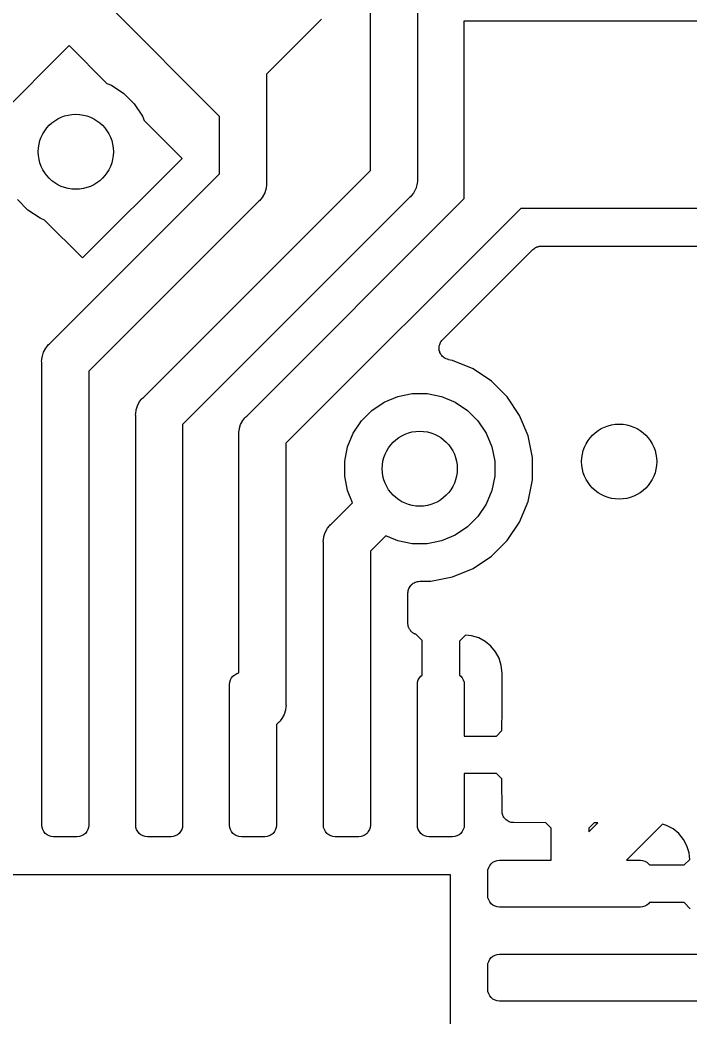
# Model space of a CAD drawing. Extents: x 113.2 to 188.8, y -123.8 to -78.2.
# Drawn here: x 156.91 to 160.48, y -90.36 to -85.05 of the extents above; entities that cross this region are included whole.
import ezdxf

# ---------------------------------------------------------------- set-up
doc = ezdxf.new("R2010")
doc.units = 0
doc.layers.add('BLACK', color=7, linetype='CONTINUOUS')

msp = doc.modelspace()

# ---------------------------------------------------------------- linework, layer by layer
at = {"layer": 'BLACK', "linetype": 'CONTINUOUS'}
for p, q in [((158.775, -85.8482), (158.775, -84.5061)), ((159.025, -84.5518), (159.025, -85.8939)), ((157.972, -85.5596), (157.383, -84.9707)), ((158.514, -85.0414), (158.222, -85.3339)), ((159.275, -85.9982), (159.275, -85.05)), ((159.275, -85.05), (160.525, -85.05)), ((156.64, -85.7132), (157.171, -85.1828)), ((157.171, -85.1828), (157.372, -85.3845)), ((158.222, -85.3339), (158.222, -85.9124)), ((157.372, -85.3845), (157.396, -85.3941)), ((157.396, -85.3941), (157.461, -85.4378)), ((157.461, -85.4378), (157.517, -85.4936)), ((157.517, -85.4936), (157.561, -85.5591)), ((157.561, -85.5591), (157.57, -85.5823)), ((157.972, -85.8667), (157.972, -85.5596)), ((157.57, -85.5823), (157.772, -85.7839)), ((157.772, -85.7839), (157.241, -86.3142)), ((157.066, -86.7725), (157.972, -85.8667)), ((157.566, -87.0573), (158.775, -85.8482)), ((158.222, -85.9246), (158.22, -85.943)), ((158.222, -85.9124), (158.222, -85.9185)), ((158.222, -85.9185), (158.222, -85.9246)), ((158.222, -85.9246), (158.222, -85.9246)), ((159.023, -85.9245), (159.017, -85.946)), ((159.025, -85.9061), (159.023, -85.9245)), ((159.025, -85.8939), (159.026, -85.9)), ((159.026, -85.9), (159.025, -85.9061)), ((159.025, -85.9061), (159.025, -85.9061)), ((158.984, -85.9927), (157.775, -87.2018)), ((158.2, -85.9896), (158.189, -86.0026)), ((158.201, -85.9883), (158.2, -85.9896)), ((158.213, -85.9666), (158.201, -85.9883)), ((158.22, -85.943), (158.213, -85.9666)), ((158.989, -85.9888), (158.984, -85.9927)), ((158.993, -85.9841), (158.989, -85.9888)), ((159.004, -85.9698), (158.993, -85.9841)), ((159.016, -85.9481), (159.004, -85.9698)), ((159.017, -85.946), (159.016, -85.9481)), ((156.951, -86.0592), (156.895, -86.0035)), ((158.181, -86.0112), (157.275, -86.917)), ((158.116, -87.1573), (159.275, -85.9982)), ((158.186, -86.0073), (158.181, -86.0112)), ((158.189, -86.0026), (158.186, -86.0073)), ((158.189, -86.0026), (158.189, -86.0026)), ((157.017, -86.103), (156.951, -86.0592)), ((159.577, -86.05), (158.325, -87.3018)), ((160.525, -86.05), (159.577, -86.05)), ((157.04, -86.1127), (157.017, -86.103)), ((157.241, -86.3142), (157.04, -86.1127)), ((159.65, -86.2614), (159.655, -86.2587)), ((159.655, -86.2587), (159.66, -86.256)), ((159.66, -86.256), (159.661, -86.2559)), ((159.661, -86.2558), (159.667, -86.2542)), ((159.661, -86.2559), (159.661, -86.2558)), ((159.667, -86.2542), (159.672, -86.2525)), ((159.672, -86.2525), (159.673, -86.2524)), ((159.673, -86.2523), (159.679, -86.2518)), ((159.673, -86.2524), (159.673, -86.2523)), ((159.679, -86.2518), (159.684, -86.2513)), ((159.684, -86.2513), (160.522, -86.2513)), ((159.159, -86.7504), (159.64, -86.2697)), ((159.64, -86.2695), (159.641, -86.2691)), ((159.64, -86.2697), (159.64, -86.2695)), ((159.64, -86.2695), (159.64, -86.2695)), ((159.64, -86.2695), (159.64, -86.2695)), ((159.641, -86.2691), (159.645, -86.2654)), ((159.645, -86.2654), (159.65, -86.2618)), ((159.65, -86.2616), (159.65, -86.2614)), ((159.65, -86.2618), (159.65, -86.2616)), ((157.046, -86.7955), (157.057, -86.7812)), ((157.057, -86.7812), (157.061, -86.7765)), ((157.057, -86.7812), (157.057, -86.7812)), ((157.061, -86.7765), (157.066, -86.7725)), ((159.141, -86.7884), (159.142, -86.7824)), ((159.141, -86.7943), (159.141, -86.7884)), ((159.142, -86.7821), (159.144, -86.7765)), ((159.142, -86.7823), (159.142, -86.7821)), ((159.142, -86.7824), (159.142, -86.7823)), ((159.144, -86.7765), (159.146, -86.7707)), ((159.146, -86.7704), (159.149, -86.7652)), ((159.146, -86.7706), (159.146, -86.7704)), ((159.146, -86.7707), (159.146, -86.7706)), ((159.149, -86.7652), (159.151, -86.7599)), ((159.151, -86.7599), (159.152, -86.7598)), ((159.152, -86.7596), (159.155, -86.7551)), ((159.152, -86.7598), (159.152, -86.7596)), ((159.155, -86.7551), (159.159, -86.7504)), ((157.025, -86.8579), (157.027, -86.8408)), ((157.027, -86.8408), (157.028, -86.8378)), ((157.028, -86.8378), (157.034, -86.8172)), ((157.034, -86.8172), (157.046, -86.7955)), ((159.141, -86.7945), (159.141, -86.7943)), ((159.141, -86.7946), (159.141, -86.7945)), ((159.141, -86.8005), (159.141, -86.7946)), ((159.142, -86.8066), (159.141, -86.8005)), ((159.142, -86.8067), (159.142, -86.8066)), ((159.142, -86.8068), (159.142, -86.8067)), ((159.144, -86.8125), (159.142, -86.8068)), ((159.145, -86.8183), (159.144, -86.8125)), ((159.145, -86.8185), (159.145, -86.8183)), ((159.145, -86.8186), (159.145, -86.8185)), ((159.148, -86.8238), (159.145, -86.8186)), ((159.151, -86.8292), (159.148, -86.8238)), ((159.151, -86.8293), (159.151, -86.8292)), ((159.151, -86.8294), (159.151, -86.8293)), ((159.155, -86.8341), (159.151, -86.8294)), ((159.159, -86.8388), (159.155, -86.8341)), ((159.159, -86.8389), (159.159, -86.8388)), ((159.159, -86.839), (159.159, -86.8389)), ((159.164, -86.8429), (159.159, -86.839)), ((159.168, -86.8467), (159.164, -86.8429)), ((157.024, -86.8653), (157.025, -86.8579)), ((157.025, -86.8714), (157.024, -86.8653)), ((157.025, -88.5875), (157.025, -86.8714)), ((159.168, -86.8468), (159.168, -86.8467)), ((159.168, -86.8467), (159.168, -86.8467)), ((159.174, -86.8497), (159.168, -86.8468)), ((159.179, -86.8526), (159.174, -86.8497)), ((159.179, -86.8527), (159.179, -86.8526)), ((159.179, -86.8526), (159.179, -86.8526)), ((159.185, -86.8545), (159.179, -86.8527)), ((159.191, -86.8563), (159.185, -86.8545)), ((159.191, -86.8564), (159.191, -86.8563)), ((159.191, -86.8565), (159.191, -86.8564)), ((159.191, -86.8564), (159.191, -86.8564)), ((159.191, -86.8564), (159.191, -86.8564)), ((159.213, -86.8607), (159.191, -86.8565)), ((159.322, -86.9059), (159.213, -86.8607)), ((157.275, -86.917), (157.275, -89.3375)), ((159.42, -86.9716), (159.322, -86.9059)), ((159.504, -87.0552), (159.42, -86.9716)), ((158.848, -87.0832), (158.921, -87.053)), ((158.921, -87.053), (158.998, -87.0377)), ((158.998, -87.0377), (159.077, -87.0377)), ((159.077, -87.0377), (159.154, -87.053)), ((159.154, -87.053), (159.227, -87.0832)), ((159.569, -87.1534), (159.504, -87.0552)), ((157.527, -87.1234), (157.534, -87.1019)), ((157.534, -87.1019), (157.546, -87.0802)), ((157.546, -87.0802), (157.557, -87.066)), ((157.557, -87.0659), (157.561, -87.0612)), ((157.557, -87.066), (157.557, -87.0659)), ((157.561, -87.0612), (157.566, -87.0573)), ((158.783, -87.127), (158.848, -87.0832)), ((159.227, -87.0832), (159.293, -87.127)), ((157.524, -87.15), (157.525, -87.1433)), ((157.525, -87.1561), (157.524, -87.15)), ((157.525, -87.1433), (157.527, -87.1255)), ((157.525, -88.5875), (157.525, -87.1561)), ((157.527, -87.1255), (157.527, -87.1234)), ((158.107, -87.166), (158.111, -87.1612)), ((158.111, -87.1612), (158.116, -87.1573)), ((158.727, -87.1827), (158.783, -87.127)), ((159.293, -87.127), (159.348, -87.1827)), ((159.615, -87.2626), (159.569, -87.1534)), ((157.775, -87.2018), (157.775, -89.3375)), ((158.078, -87.2216), (158.084, -87.2019)), ((158.084, -87.2019), (158.096, -87.1802)), ((158.096, -87.1802), (158.107, -87.166)), ((158.107, -87.166), (158.107, -87.166)), ((158.683, -87.2482), (158.727, -87.1827)), ((159.348, -87.1827), (159.392, -87.2482)), ((158.074, -87.25), (158.075, -87.2428)), ((158.075, -87.2561), (158.074, -87.25)), ((158.075, -87.2428), (158.077, -87.2255)), ((158.075, -88.5263), (158.075, -87.2561)), ((158.077, -87.2255), (158.078, -87.2216)), ((158.653, -87.321), (158.683, -87.2482)), ((159.392, -87.2482), (159.422, -87.321)), ((159.638, -87.3786), (159.615, -87.2626)), ((158.325, -87.3018), (158.325, -88.6939)), ((158.638, -87.3983), (158.653, -87.321)), ((159.422, -87.321), (159.438, -87.3983)), ((158.638, -87.477), (158.638, -87.3983)), ((159.438, -87.3983), (159.438, -87.477)), ((159.638, -87.4967), (159.638, -87.3786)), ((158.653, -87.5543), (158.638, -87.477)), ((159.438, -87.477), (159.422, -87.5543)), ((159.615, -87.6127), (159.638, -87.4967)), ((158.68, -87.6188), (158.653, -87.5543)), ((159.422, -87.5543), (159.392, -87.6271)), ((158.566, -87.7326), (158.68, -87.6188)), ((159.392, -87.6271), (159.348, -87.6926)), ((159.569, -87.7219), (159.615, -87.6127)), ((159.348, -87.6926), (159.293, -87.7484)), ((158.546, -87.7555), (158.557, -87.7413)), ((158.557, -87.7413), (158.561, -87.7365)), ((158.557, -87.7413), (158.557, -87.7413)), ((158.561, -87.7365), (158.566, -87.7326)), ((159.504, -87.8201), (159.569, -87.7219)), ((158.527, -87.7991), (158.534, -87.7772)), ((158.527, -87.8008), (158.527, -87.7991)), ((158.534, -87.7772), (158.546, -87.7555)), ((158.857, -87.7956), (158.775, -87.8771)), ((158.921, -87.8223), (158.857, -87.7956)), ((159.227, -87.7921), (159.154, -87.8223)), ((159.293, -87.7484), (159.227, -87.7921)), ((158.524, -87.8253), (158.525, -87.8174)), ((158.525, -87.8314), (158.524, -87.8253)), ((158.525, -87.8174), (158.527, -87.8008)), ((158.525, -88.5875), (158.525, -87.8314)), ((158.998, -87.8377), (158.921, -87.8223)), ((159.077, -87.8377), (158.998, -87.8377)), ((159.154, -87.8223), (159.077, -87.8377)), ((159.42, -87.9037), (159.504, -87.8201)), ((158.775, -87.8771), (158.775, -89.3375)), ((159.322, -87.9694), (159.42, -87.9037)), ((159.213, -88.0146), (159.322, -87.9694)), ((158.983, -88.0705), (158.986, -88.0654)), ((158.986, -88.065), (158.99, -88.0605)), ((158.986, -88.0652), (158.986, -88.065)), ((158.986, -88.0654), (158.986, -88.0652)), ((158.99, -88.0605), (158.994, -88.0559)), ((158.994, -88.0556), (158.999, -88.0519)), ((158.994, -88.0558), (158.994, -88.0556)), ((158.994, -88.0559), (158.994, -88.0558)), ((158.999, -88.0519), (159.003, -88.0482)), ((159.003, -88.0479), (159.009, -88.0452)), ((159.003, -88.048), (159.003, -88.0479)), ((159.003, -88.0482), (159.003, -88.048)), ((159.009, -88.0452), (159.014, -88.0424)), ((159.014, -88.0422), (159.02, -88.0405)), ((159.014, -88.0423), (159.014, -88.0422)), ((159.014, -88.0424), (159.014, -88.0423)), ((159.02, -88.0405), (159.026, -88.0388)), ((159.026, -88.0388), (159.032, -88.0382)), ((159.026, -88.0388), (159.026, -88.0388)), ((159.026, -88.0388), (159.026, -88.0388)), ((159.032, -88.0382), (159.038, -88.0377)), ((159.038, -88.0377), (159.097, -88.0377)), ((159.097, -88.0377), (159.213, -88.0146)), ((158.975, -88.0996), (158.976, -88.0937)), ((158.975, -88.1001), (158.975, -88.0996)), ((158.975, -88.1005), (158.975, -88.1001)), ((158.975, -88.1001), (158.975, -88.1001)), ((158.975, -88.1001), (158.975, -88.1001)), ((158.975, -88.2616), (158.975, -88.1005)), ((158.976, -88.0874), (158.978, -88.0817)), ((158.976, -88.0877), (158.976, -88.0874)), ((158.976, -88.0879), (158.976, -88.0877)), ((158.976, -88.0937), (158.976, -88.0879)), ((158.978, -88.0817), (158.98, -88.0761)), ((158.98, -88.0757), (158.983, -88.0705)), ((158.98, -88.076), (158.98, -88.0757)), ((158.98, -88.0761), (158.98, -88.076)), ((158.975, -88.2657), (158.975, -88.2616)), ((158.976, -88.2698), (158.975, -88.2657)), ((158.976, -88.2718), (158.976, -88.2698)), ((158.976, -88.2738), (158.976, -88.2718)), ((158.977, -88.2778), (158.976, -88.2738)), ((158.978, -88.2818), (158.977, -88.2778)), ((158.979, -88.2836), (158.978, -88.2818)), ((158.98, -88.2856), (158.979, -88.2836)), ((158.982, -88.2892), (158.98, -88.2856)), ((158.983, -88.293), (158.982, -88.2892)), ((158.985, -88.2946), (158.983, -88.293)), ((158.986, -88.2964), (158.985, -88.2946)), ((158.988, -88.2996), (158.986, -88.2964)), ((158.99, -88.3029), (158.988, -88.2996)), ((158.992, -88.3043), (158.99, -88.3029)), ((158.993, -88.3059), (158.992, -88.3043)), ((158.996, -88.3085), (158.993, -88.3059)), ((158.999, -88.3113), (158.996, -88.3085)), ((159.001, -88.3124), (158.999, -88.3113)), ((159.003, -88.3137), (159.001, -88.3124)), ((159.006, -88.3157), (159.003, -88.3137)), ((159.01, -88.3179), (159.006, -88.3157)), ((159.012, -88.3186), (159.01, -88.3179)), ((159.013, -88.3196), (159.012, -88.3186)), ((159.017, -88.3205), (159.013, -88.3196)), ((159.05, -88.3539), (159.017, -88.3205)), ((159.281, -88.3247), (159.25, -88.3561)), ((159.314, -88.3279), (159.281, -88.3247)), ((159.352, -88.3393), (159.314, -88.3279)), ((159.05, -88.5378), (159.05, -88.3539)), ((159.25, -88.3561), (159.25, -88.5378)), ((159.387, -88.3579), (159.352, -88.3393)), ((159.417, -88.3829), (159.387, -88.3579)), ((159.442, -88.4134), (159.417, -88.3829)), ((159.461, -88.4481), (159.442, -88.4134)), ((159.467, -88.4677), (159.461, -88.4481)), ((159.472, -88.4858), (159.467, -88.4677)), ((159.467, -88.4677), (159.467, -88.4677)), ((159.476, -88.528), (159.472, -88.4858)), ((158.036, -88.5528), (158.043, -88.5433)), ((158.043, -88.5433), (158.053, -88.5355)), ((158.053, -88.5355), (158.064, -88.5298)), ((158.064, -88.5298), (158.075, -88.5263)), ((159.036, -88.5528), (159.043, -88.5433)), ((159.043, -88.5433), (159.05, -88.5378)), ((159.25, -88.5378), (159.257, -88.5433)), ((159.257, -88.5433), (159.264, -88.5528)), ((159.476, -88.7198), (159.476, -88.528)), ((157.025, -89.3375), (157.025, -88.5875)), ((157.525, -89.3375), (157.525, -88.5875)), ((158.025, -88.5875), (158.026, -88.5753)), ((158.025, -88.7439), (158.025, -88.5875)), ((158.026, -88.5753), (158.03, -88.5636)), ((158.03, -88.5636), (158.036, -88.5528)), ((158.525, -89.3375), (158.525, -88.5875)), ((159.025, -88.5875), (159.026, -88.5753)), ((159.025, -89.3375), (159.025, -88.5875)), ((159.026, -88.5753), (159.03, -88.5636)), ((159.03, -88.5636), (159.036, -88.5528)), ((159.264, -88.5528), (159.27, -88.5636)), ((159.27, -88.5636), (159.274, -88.5753)), ((159.274, -88.5753), (159.275, -88.5875)), ((159.275, -88.5875), (159.275, -88.8625)), ((158.325, -88.6939), (158.326, -88.7)), ((158.326, -88.7), (158.325, -88.7061)), ((158.024, -88.75), (158.025, -88.7439)), ((158.025, -88.7561), (158.024, -88.75)), ((158.025, -89.3375), (158.025, -88.7561)), ((158.316, -88.7481), (158.304, -88.7698)), ((158.323, -88.7245), (158.316, -88.7481)), ((158.325, -88.7061), (158.323, -88.7245)), ((158.325, -88.7061), (158.325, -88.7061)), ((159.475, -88.8335), (159.476, -88.7198)), ((158.284, -88.7927), (158.275, -88.8018)), ((158.275, -88.8018), (158.275, -89.3375)), ((158.289, -88.7888), (158.284, -88.7927)), ((158.294, -88.7825), (158.289, -88.7888)), ((158.295, -88.7808), (158.294, -88.7825)), ((158.304, -88.7698), (158.295, -88.7808)), ((159.275, -88.8625), (159.446, -88.8625)), ((159.446, -88.8625), (159.475, -88.8335)), ((159.446, -89.0625), (159.275, -89.0625)), ((159.275, -89.0625), (159.275, -89.3375)), ((159.475, -89.0915), (159.446, -89.0625)), ((159.476, -89.2616), (159.475, -89.0915)), ((159.476, -89.2673), (159.476, -89.2616)), ((159.477, -89.2729), (159.476, -89.2673)), ((159.477, -89.2734), (159.477, -89.2729)), ((159.477, -89.2738), (159.477, -89.2734)), ((159.479, -89.2793), (159.477, -89.2738)), ((159.48, -89.2847), (159.479, -89.2793)), ((159.48, -89.2851), (159.48, -89.2847)), ((159.481, -89.2856), (159.48, -89.2851)), ((159.483, -89.2906), (159.481, -89.2856)), ((157.026, -89.3497), (157.025, -89.3375)), ((157.275, -89.3375), (157.274, -89.3497)), ((157.526, -89.3497), (157.525, -89.3375)), ((157.775, -89.3375), (157.774, -89.3497)), ((158.026, -89.3497), (158.025, -89.3375)), ((158.275, -89.3375), (158.274, -89.3497)), ((158.526, -89.3497), (158.525, -89.3375)), ((158.775, -89.3375), (158.774, -89.3497)), ((159.026, -89.3497), (159.025, -89.3375)), ((159.275, -89.3375), (159.274, -89.3497)), ((159.486, -89.2956), (159.483, -89.2906)), ((159.486, -89.296), (159.486, -89.2956)), ((159.486, -89.2964), (159.486, -89.296)), ((159.49, -89.3007), (159.486, -89.2964)), ((159.494, -89.3052), (159.49, -89.3007)), ((159.494, -89.3055), (159.494, -89.3052)), ((159.494, -89.3059), (159.494, -89.3055)), ((159.499, -89.3094), (159.494, -89.3059)), ((159.503, -89.3131), (159.499, -89.3094)), ((159.503, -89.3134), (159.503, -89.3131)), ((159.504, -89.3136), (159.503, -89.3134)), ((159.509, -89.3163), (159.504, -89.3136)), ((159.514, -89.3191), (159.509, -89.3163)), ((159.514, -89.3192), (159.514, -89.3191)), ((159.514, -89.3194), (159.514, -89.3192)), ((159.52, -89.3211), (159.514, -89.3194)), ((159.525, -89.3228), (159.52, -89.3211)), ((159.526, -89.3229), (159.525, -89.3228)), ((159.526, -89.323), (159.526, -89.3229)), ((159.532, -89.3236), (159.526, -89.323)), ((159.537, -89.3242), (159.532, -89.3236)), ((159.538, -89.3243), (159.537, -89.3242)), ((159.709, -89.3249), (159.538, -89.3243)), ((159.737, -89.3539), (159.709, -89.3249)), ((159.938, -89.3732), (159.986, -89.3248)), ((159.966, -89.3249), (159.938, -89.3539)), ((159.986, -89.3248), (159.966, -89.3249)), ((160.331, -89.3331), (160.139, -89.525)), ((160.352, -89.3393), (160.331, -89.3331)), ((160.387, -89.3579), (160.352, -89.3393)), ((157.03, -89.3614), (157.026, -89.3497)), ((157.036, -89.3722), (157.03, -89.3614)), ((157.043, -89.3817), (157.036, -89.3722)), ((157.053, -89.3895), (157.043, -89.3817)), ((157.064, -89.3952), (157.053, -89.3895)), ((157.247, -89.3895), (157.236, -89.3952)), ((157.257, -89.3817), (157.247, -89.3895)), ((157.264, -89.3722), (157.257, -89.3817)), ((157.27, -89.3614), (157.264, -89.3722)), ((157.274, -89.3497), (157.27, -89.3614)), ((157.53, -89.3614), (157.526, -89.3497)), ((157.536, -89.3722), (157.53, -89.3614)), ((157.543, -89.3817), (157.536, -89.3722)), ((157.553, -89.3895), (157.543, -89.3817)), ((157.564, -89.3952), (157.553, -89.3895)), ((157.747, -89.3895), (157.736, -89.3952)), ((157.757, -89.3817), (157.747, -89.3895)), ((157.764, -89.3722), (157.757, -89.3817)), ((157.77, -89.3614), (157.764, -89.3722)), ((157.774, -89.3497), (157.77, -89.3614)), ((158.03, -89.3614), (158.026, -89.3497)), ((158.036, -89.3722), (158.03, -89.3614)), ((158.043, -89.3817), (158.036, -89.3722)), ((158.053, -89.3895), (158.043, -89.3817)), ((158.064, -89.3952), (158.053, -89.3895)), ((158.247, -89.3895), (158.236, -89.3952)), ((158.257, -89.3817), (158.247, -89.3895)), ((158.264, -89.3722), (158.257, -89.3817)), ((158.27, -89.3614), (158.264, -89.3722)), ((158.274, -89.3497), (158.27, -89.3614)), ((158.53, -89.3614), (158.526, -89.3497)), ((158.536, -89.3722), (158.53, -89.3614)), ((158.543, -89.3817), (158.536, -89.3722)), ((158.553, -89.3895), (158.543, -89.3817)), ((158.564, -89.3952), (158.553, -89.3895)), ((158.747, -89.3895), (158.736, -89.3952)), ((158.757, -89.3817), (158.747, -89.3895)), ((158.764, -89.3722), (158.757, -89.3817)), ((158.77, -89.3614), (158.764, -89.3722)), ((158.774, -89.3497), (158.77, -89.3614)), ((159.03, -89.3614), (159.026, -89.3497)), ((159.036, -89.3722), (159.03, -89.3614)), ((159.043, -89.3817), (159.036, -89.3722)), ((159.053, -89.3895), (159.043, -89.3817)), ((159.064, -89.3952), (159.053, -89.3895)), ((159.247, -89.3895), (159.236, -89.3952)), ((159.257, -89.3817), (159.247, -89.3895)), ((159.264, -89.3722), (159.257, -89.3817)), ((159.27, -89.3614), (159.264, -89.3722)), ((159.274, -89.3497), (159.27, -89.3614)), ((159.737, -89.525), (159.737, -89.3539)), ((159.938, -89.3539), (159.938, -89.3732)), ((160.417, -89.3829), (160.387, -89.3579)), ((160.442, -89.4134), (160.417, -89.3829)), ((157.075, -89.3988), (157.064, -89.3952)), ((157.088, -89.4), (157.075, -89.3988)), ((157.213, -89.4), (157.088, -89.4)), ((157.225, -89.3988), (157.213, -89.4)), ((157.236, -89.3952), (157.225, -89.3988)), ((157.575, -89.3988), (157.564, -89.3952)), ((157.588, -89.4), (157.575, -89.3988)), ((157.713, -89.4), (157.588, -89.4)), ((157.725, -89.3988), (157.713, -89.4)), ((157.736, -89.3952), (157.725, -89.3988)), ((158.075, -89.3988), (158.064, -89.3952)), ((158.088, -89.4), (158.075, -89.3988)), ((158.213, -89.4), (158.088, -89.4)), ((158.225, -89.3988), (158.213, -89.4)), ((158.236, -89.3952), (158.225, -89.3988)), ((158.575, -89.3988), (158.564, -89.3952)), ((158.588, -89.4), (158.575, -89.3988)), ((158.713, -89.4), (158.588, -89.4)), ((158.725, -89.3988), (158.713, -89.4)), ((158.736, -89.3952), (158.725, -89.3988)), ((159.075, -89.3988), (159.064, -89.3952)), ((159.088, -89.4), (159.075, -89.3988)), ((159.213, -89.4), (159.088, -89.4)), ((159.225, -89.3988), (159.213, -89.4)), ((159.236, -89.3952), (159.225, -89.3988)), ((160.461, -89.4481), (160.442, -89.4134)), ((160.472, -89.4858), (160.461, -89.4481)), ((160.476, -89.5206), (160.472, -89.4858)), ((159.405, -89.5636), (159.411, -89.5528)), ((159.411, -89.5528), (159.418, -89.5433)), ((159.418, -89.5433), (159.428, -89.5355)), ((159.428, -89.5355), (159.439, -89.5298)), ((159.439, -89.5298), (159.45, -89.5262)), ((159.45, -89.5262), (159.463, -89.525)), ((159.463, -89.525), (159.737, -89.525)), ((160.139, -89.525), (160.213, -89.525)), ((160.213, -89.525), (160.225, -89.5262)), ((160.225, -89.5262), (160.236, -89.5298)), ((160.236, -89.5298), (160.247, -89.5355)), ((160.247, -89.5355), (160.257, -89.5433)), ((160.257, -89.5433), (160.262, -89.55)), ((160.262, -89.55), (160.446, -89.55)), ((160.446, -89.55), (160.476, -89.5206)), ((155.775, -89.6), (159.2, -89.6)), ((159.2, -89.6), (159.2, -95.2)), ((159.4, -89.5875), (159.401, -89.5753)), ((159.4, -89.7125), (159.4, -89.5875)), ((159.401, -89.5753), (159.405, -89.5636)), ((159.401, -89.7247), (159.4, -89.7125)), ((159.405, -89.7364), (159.401, -89.7247)), ((159.411, -89.7472), (159.405, -89.7364)), ((159.418, -89.7567), (159.411, -89.7472)), ((159.428, -89.7645), (159.418, -89.7567)), ((159.439, -89.7702), (159.428, -89.7645)), ((160.247, -89.7645), (160.236, -89.7702)), ((160.257, -89.7567), (160.247, -89.7645)), ((160.262, -89.75), (160.257, -89.7567)), ((160.446, -89.75), (160.262, -89.75)), ((160.479, -89.7833), (160.446, -89.75)), ((159.45, -89.7738), (159.439, -89.7702)), ((159.463, -89.775), (159.45, -89.7738)), ((159.831, -89.775), (159.463, -89.775)), ((159.838, -89.7756), (159.831, -89.775)), ((159.844, -89.775), (159.838, -89.7756)), ((160.213, -89.775), (159.844, -89.775)), ((160.225, -89.7738), (160.213, -89.775)), ((160.236, -89.7702), (160.225, -89.7738)), ((159.428, -90.0355), (159.439, -90.0298)), ((159.439, -90.0298), (159.45, -90.0262)), ((159.45, -90.0262), (159.463, -90.025)), ((159.463, -90.025), (160.88, -90.025)), ((159.4, -90.0875), (159.401, -90.0753)), ((159.401, -90.0753), (159.405, -90.0636)), ((159.405, -90.0636), (159.411, -90.0528)), ((159.411, -90.0528), (159.418, -90.0433)), ((159.418, -90.0433), (159.428, -90.0355)), ((159.4, -90.2125), (159.4, -90.0875)), ((159.401, -90.2247), (159.4, -90.2125)), ((159.405, -90.2364), (159.401, -90.2247)), ((159.411, -90.2472), (159.405, -90.2364)), ((159.418, -90.2567), (159.411, -90.2472)), ((159.428, -90.2645), (159.418, -90.2567)), ((159.439, -90.2702), (159.428, -90.2645)), ((159.45, -90.2738), (159.439, -90.2702)), ((159.463, -90.275), (159.45, -90.2738)), ((160.992, -90.275), (159.463, -90.275))]:
    msp.add_line(p, q, dxfattribs=at)
at = {"layer": 'BLACK'}
for centre in [(157.206, -85.7485), (160.1, -87.4), (159.038, -87.4377)]:
    msp.add_circle(centre, 0.2, dxfattribs=at)

doc.saveas('drawing.dxf')
